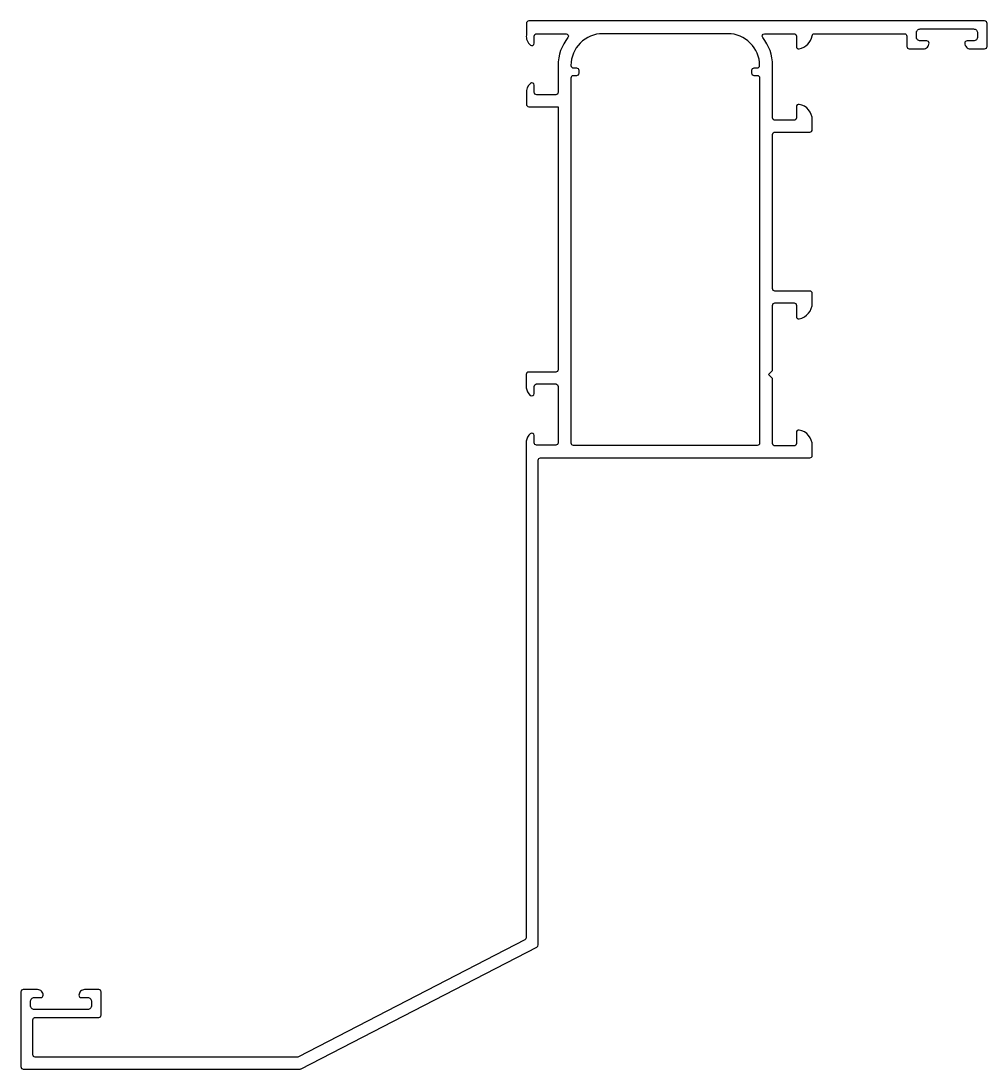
# Model space of a CAD drawing. Extents: x 698 to 820, y 669 to 801.
import ezdxf

# ---------------------------------------------------------------- set-up
doc = ezdxf.new("R2010")
doc.units = 0
doc.layers.get('0').update_dxf_attribs({"linetype": 'CONTINUOUS'})

msp = doc.modelspace()

# ---------------------------------------------------------------- linework, layer by layer
msp.add_lwpolyline([(797.74, 799.25, -0.366786), (798.04, 799.5), (809.37, 799.5, -0.414214), (809.67, 799.2), (809.67, 797.9, 0.414214), (809.97, 797.6), (811.77, 797.6, 0.414214), (812.47, 798.3, 0.414214), (812.17, 798.6), (811.37, 798.6, -0.414214), (810.87, 799.1), (810.87, 799.6, -0.414214), (811.37, 800.1), (818.07, 800.1, -0.414214), (818.57, 799.6), (818.57, 799.1, -0.414214), (818.07, 798.6), (817.27, 798.6, 0.414214), (816.97, 798.3, 0.414214), (817.67, 797.6), (819.47, 797.6, 0.414214), (819.77, 797.9), (819.77, 800.8, 0.414214), (819.47, 801.1), (762.07, 801.1, 0.414214), (761.77, 800.8), (761.77, 799.32, 0.259496), (762.28, 798.07, 0.628684), (762.77, 798.3), (762.77, 799.2, -0.414214), (763.07, 799.5), (766.77, 799.5, -0.629964), (767.01, 799.02, 0.17095), (765.77, 795.5), (765.77, 792.11, -0.414214), (765.47, 791.81), (763.07, 791.81, -0.414214), (762.77, 792.11), (762.77, 793.01, 0.634883), (762.28, 793.24, 0.248979), (761.77, 792), (761.77, 790.61, 0.414214), (762.07, 790.31), (765.77, 790.31), (765.77, 757.2, -0.414214), (765.47, 756.9), (762.06, 756.9, 0.414214), (761.76, 756.6), (761.76, 754.93, 0.202244), (762.27, 753.97, 0.628684), (762.76, 754.2), (762.76, 755.1, -0.414214), (763.06, 755.4), (765.47, 755.4, -0.41414), (765.77, 755.1), (765.77, 748, -0.414288), (765.47, 747.7), (763.06, 747.7, -0.414214), (762.76, 748), (762.76, 748.9, 0.628684), (762.27, 749.14, 0.202244), (761.76, 748.18), (761.76, 685.68, -0.280555), (761.6, 685.41), (733.08, 670.68, -0.119743), (732.94, 670.65), (699.94, 670.65, -0.414254), (699.64, 670.95), (699.65, 675.35, -0.414173), (699.95, 675.65), (707.94, 675.65, 0.414214), (708.24, 675.95), (708.24, 678.85, 0.414214), (707.94, 679.15), (706.14, 679.15, 0.414214), (705.44, 678.45, 0.414214), (705.74, 678.15), (706.54, 678.15, -0.414214), (707.04, 677.65), (707.04, 677.15, -0.414214), (706.54, 676.65), (699.84, 676.65, -0.414214), (699.34, 677.15), (699.34, 677.65, -0.414214), (699.84, 678.15), (700.64, 678.15, 0.414214), (700.94, 678.45, 0.414214), (700.24, 679.15), (698.44, 679.15, 0.414214), (698.14, 678.85), (698.14, 677.25), (698.14, 669.45, 0.414214), (698.44, 669.15), (733.3, 669.15, 0.119743), (733.44, 669.18), (763.1, 684.5, 0.280555), (763.26, 684.77), (763.26, 745.8, -0.414214), (763.56, 746.1), (797.47, 746.1, 0.414214), (797.77, 746.4), (797.77, 747.63, 0.36321), (796.12, 749.6, 0.46718), (795.77, 749.3), (795.77, 747.9, -0.414214), (795.47, 747.6), (793.07, 747.6, -0.414214), (792.77, 747.9), (792.77, 756.1), (792.27, 756.6), (792.77, 757.1), (792.77, 765.3, -0.414214), (793.07, 765.6), (795.47, 765.6, -0.414214), (795.77, 765.3), (795.77, 763.9, 0.46718), (796.12, 763.61, 0.361931), (797.77, 765.58), (797.77, 766.8, 0.414214), (797.47, 767.1), (793.07, 767.1, -0.414214), (792.77, 767.4), (792.77, 786.81, -0.414214), (793.07, 787.11), (797.47, 787.11, 0.414214), (797.77, 787.41), (797.77, 788.63, 0.363159), (796.12, 790.6, 0.468314), (795.77, 790.31), (795.77, 788.91, -0.414214), (795.47, 788.61), (793.07, 788.61, -0.414214), (792.77, 788.91), (792.77, 795.5, 0.171088), (791.53, 799.02, -0.629964), (791.76, 799.5), (795.47, 799.5, -0.414214), (795.77, 799.2), (795.77, 797.9, 0.467364), (796.12, 797.61, 0.317318), (797.74, 799.25)], format="xyb")
msp.add_lwpolyline([(791.14, 795.5, 0.414214), (787.14, 799.5), (771.39, 799.5, 0.414214), (767.39, 795.5), (767.39, 795.5, 0.414214), (767.69, 795.2), (768.07, 795.2, -0.414214), (768.37, 794.9), (768.37, 794.5, -0.414214), (768.07, 794.2), (767.67, 794.2, 0.414214), (767.37, 793.9), (767.37, 748, 0.414214), (767.67, 747.7), (790.87, 747.7, 0.414214), (791.17, 748), (791.17, 793.9, 0.414214), (790.87, 794.2), (790.47, 794.2, -0.414214), (790.17, 794.5), (790.17, 794.9, -0.414214), (790.47, 795.2), (790.84, 795.2, 0.414214), (791.14, 795.5)], format="xyb", close=True)

doc.saveas('drawing.dxf')
